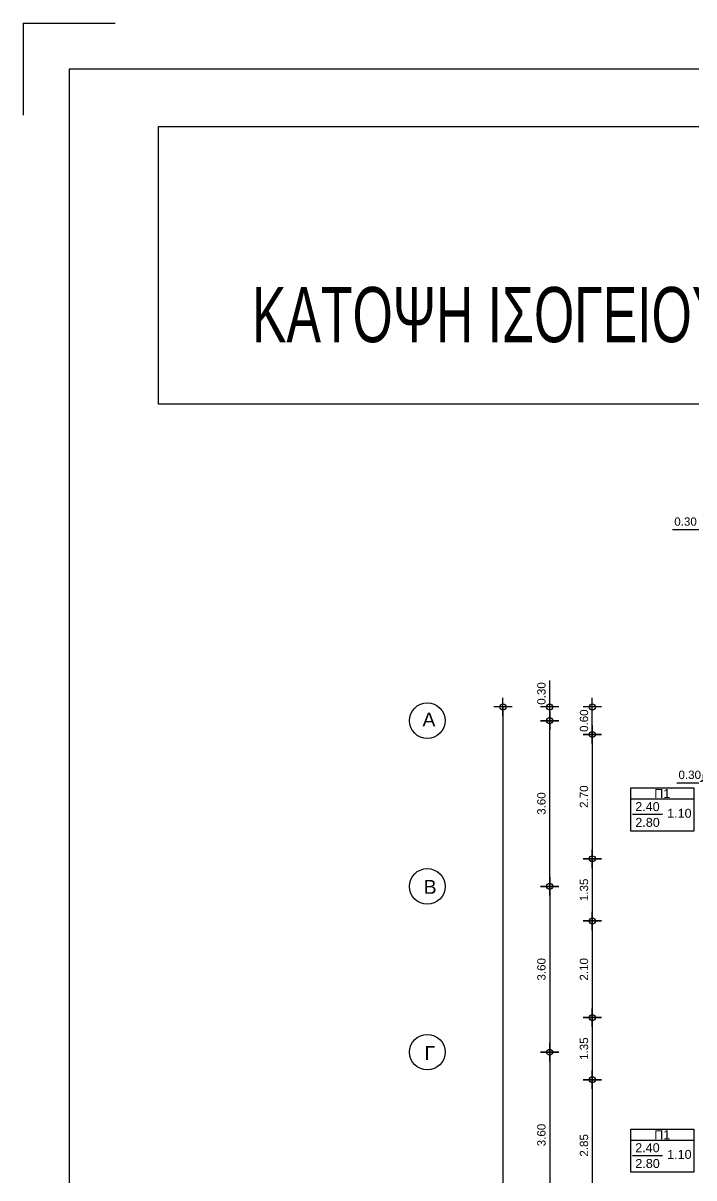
# Model space of a CAD drawing. Header units: metres. Extents: x -11 to 85, y -301 to 135.
# Drawn here: x 0 to 14.57, y -188.98 to -163.89 of the extents above; entities that cross this region are included whole.
import ezdxf

# ---------------------------------------------------------------- set-up
doc = ezdxf.new("R2010")
doc.units = ezdxf.units.M
doc.header["$LTSCALE"] = 0.036
doc.header["$PDMODE"] = 2
for name, color, linetype in [('arxitek isogeio', 252, 'Continuous'), ('BORDER', 5, 'Continuous'), ('DIMBLK', 252, 'Continuous'), ('LAYER-ON', 4, 'Continuous'), ('MARKS', 2, 'Continuous'), ('NOTES', 3, 'Continuous')]:
    doc.layers.add(name, color=color, linetype=linetype)
doc.styles.add('COMU-N', font='arial.ttf')
doc.styles.add('outu-c', font='ugoutl-s.shx', dxfattribs={"width": 0.7})
doc.styles.get("Standard").update_dxf_attribs({"font": 'arial.ttf'})
doc.dimstyles.new('CADWDOT', dxfattribs={"dimscale": 0.1, "dimtxt": 1.8, "dimasz": 0.08, "dimexe": 2, "dimexo": 0, "dimgap": 0.09, "dimtad": 0, "dimrnd": 0.001, "dimzin": 0, "dimdsep": 46, "dimtxsty": 'Standard', "dimblk1": 'ARTDIM', "dimblk2": 'ARTDIM', "dimsah": 1, "dimcen": 0.09, "dimdle": 0.05, "dimse1": 1, "dimse2": 1, "dimadec": 0, "dimazin": 0, "dimtfac": 1, "dimtmove": 0, "dimatfit": 3, "dimldrblk": 'ARTDIM', "dimfxl": 2, "dimtvp": 0.9999, "dimtolj": 1, "dimtzin": 0, "dimarcsym": 0})

# ---------------------------------------------------------------- blocks, each defined once
blk = doc.blocks.new('art103')
at = {"layer": 'BORDER'}
for p, q in [((20.75, 14.6), (0.25, 14.6)), ((0.25, 14.6), (0.25, 0.25))]:
    blk.add_line(p, q, dxfattribs=at)
at = {"layer": 'MARKS'}
for q in [(0, 14.35), (0.5, 14.85)]:
    blk.add_line((0, 14.85), q, dxfattribs=at)
blk = doc.blocks.new('ARTDIM')
at = {"layer": 'DIMBLK'}
for p, q in [((-24.9975, 0), (24.9975, 0)), ((0, -24.9975), (0, 24.9975))]:
    blk.add_line(p, q, dxfattribs=at)
blk.add_circle((0, 0), 8.25, dxfattribs=at)
blk = doc.blocks.new('*D1203')
at = {"layer": 'arxitek isogeio', "color": 0, "lineweight": -2}
for p, q in [((14.774, -174.903), (14.106, -174.903)), ((15.066, -174.903), (14.782, -174.903))]:
    blk.add_line(p, q, dxfattribs=at)
at = {"layer": 'Defpoints', "color": 0, "transparency": 16777216}
for p in [(14.774, -174.903), (15.074, -174.903), (14.774, -177.033)]:
    blk.add_point(p, dxfattribs=at)
at = {"layer": 'arxitek isogeio', "color": 0, "lineweight": -2, "xscale": 0.008, "yscale": 0.008, "zscale": 0.008, "rotation": 180}
blk.add_blockref('ARTDIM', (14.774, -174.903), dxfattribs=at)
at = {"layer": 'arxitek isogeio', "color": 0, "lineweight": -2, "xscale": 0.008, "yscale": 0.008, "zscale": 0.008}
blk.add_blockref('ARTDIM', (15.074, -174.903), dxfattribs=at)
at = {"layer": 'arxitek isogeio', "color": 0, "insert": (14.39, -174.723), "char_height": 0.18, "attachment_point": 5}
blk.add_mtext('\\A1;0.30', dxfattribs=at)
blk = doc.blocks.new('*D1220')
at = {"layer": 'arxitek isogeio', "color": 0, "lineweight": -2}
blk.add_line((10.423, -178.755), (10.423, -208.139), dxfattribs=at)
at = {"layer": 'Defpoints', "color": 0, "transparency": 16777216}
for p in [(13.537, -178.747), (10.423, -208.147), (13.537, -208.147)]:
    blk.add_point(p, dxfattribs=at)
at = {"layer": 'arxitek isogeio', "color": 0, "lineweight": -2, "xscale": 0.008, "yscale": 0.008, "zscale": 0.008}
for p, rotation in [((10.423, -178.747), 90), ((10.423, -208.147), 270)]:
    blk.add_blockref('ARTDIM', p, dxfattribs=dict(at, rotation=rotation))
at = {"layer": 'arxitek isogeio', "color": 0, "insert": (10.243, -193.447), "char_height": 0.18, "attachment_point": 5, "rotation": 90}
blk.add_mtext('\\A1;29.40', dxfattribs=at)
blk = doc.blocks.new('*D1221')
at = {"layer": 'arxitek isogeio', "color": 0, "lineweight": -2}
blk.add_line((11.44, -182.639), (11.44, -179.055), dxfattribs=at)
at = {"layer": 'Defpoints', "color": 0, "transparency": 16777216}
for p in [(7.93, -179.047), (11.44, -179.047), (7.93, -182.647)]:
    blk.add_point(p, dxfattribs=at)
at = {"layer": 'arxitek isogeio', "color": 0, "lineweight": -2, "xscale": 0.008, "yscale": 0.008, "zscale": 0.008}
for p, rotation in [((11.44, -179.047), 90), ((11.44, -182.647), 270)]:
    blk.add_blockref('ARTDIM', p, dxfattribs=dict(at, rotation=rotation))
at = {"layer": 'arxitek isogeio', "color": 0, "insert": (11.26, -180.847), "char_height": 0.18, "attachment_point": 5, "rotation": 90}
blk.add_mtext('\\A1;3.60', dxfattribs=at)
blk = doc.blocks.new('*D1222')
at = {"layer": 'arxitek isogeio', "color": 0, "lineweight": -2}
for p, q in [((11.44, -178.747), (11.44, -178.172)), ((11.44, -179.039), (11.44, -178.755))]:
    blk.add_line(p, q, dxfattribs=at)
at = {"layer": 'Defpoints', "color": 0, "transparency": 16777216}
for p in [(11.44, -178.747), (13.537, -178.747), (13.537, -179.047)]:
    blk.add_point(p, dxfattribs=at)
at = {"layer": 'arxitek isogeio', "color": 0, "lineweight": -2, "xscale": 0.008, "yscale": 0.008, "zscale": 0.008}
for p, rotation in [((11.44, -178.747), 90), ((11.44, -179.047), 270)]:
    blk.add_blockref('ARTDIM', p, dxfattribs=dict(at, rotation=rotation))
at = {"layer": 'arxitek isogeio', "color": 0, "insert": (11.26, -178.456), "char_height": 0.18, "attachment_point": 5, "rotation": 90}
blk.add_mtext('\\A1;0.30', dxfattribs=at)
blk = doc.blocks.new('*D1223')
at = {"layer": 'arxitek isogeio', "color": 0, "lineweight": -2}
blk.add_line((11.44, -182.655), (11.44, -186.239), dxfattribs=at)
at = {"layer": 'Defpoints', "color": 0, "transparency": 16777216}
for p in [(7.93, -182.647), (7.93, -186.247), (11.44, -186.247)]:
    blk.add_point(p, dxfattribs=at)
at = {"layer": 'arxitek isogeio', "color": 0, "lineweight": -2, "xscale": 0.008, "yscale": 0.008, "zscale": 0.008}
for p, rotation in [((11.44, -182.647), 90), ((11.44, -186.247), 270)]:
    blk.add_blockref('ARTDIM', p, dxfattribs=dict(at, rotation=rotation))
at = {"layer": 'arxitek isogeio', "color": 0, "insert": (11.26, -184.447), "char_height": 0.18, "attachment_point": 5, "rotation": 90}
blk.add_mtext('\\A1;3.60', dxfattribs=at)
blk = doc.blocks.new('*D1224')
at = {"layer": 'arxitek isogeio', "color": 0, "lineweight": -2}
blk.add_line((11.44, -186.255), (11.44, -189.839), dxfattribs=at)
at = {"layer": 'Defpoints', "color": 0, "transparency": 16777216}
for p in [(7.93, -186.247), (7.93, -189.847), (11.44, -189.847)]:
    blk.add_point(p, dxfattribs=at)
at = {"layer": 'arxitek isogeio', "color": 0, "lineweight": -2, "xscale": 0.008, "yscale": 0.008, "zscale": 0.008}
for p, rotation in [((11.44, -186.247), 90), ((11.44, -189.847), 270)]:
    blk.add_blockref('ARTDIM', p, dxfattribs=dict(at, rotation=rotation))
at = {"layer": 'arxitek isogeio', "color": 0, "insert": (11.26, -188.047), "char_height": 0.18, "attachment_point": 5, "rotation": 90}
blk.add_mtext('\\A1;3.60', dxfattribs=at)
blk = doc.blocks.new('*D1231')
at = {"layer": 'arxitek isogeio', "color": 0, "lineweight": -2}
blk.add_line((12.365, -179.339), (12.365, -178.755), dxfattribs=at)
at = {"layer": 'Defpoints', "color": 0, "transparency": 16777216}
for p in [(12.365, -178.747), (13.828, -178.747), (13.828, -179.347)]:
    blk.add_point(p, dxfattribs=at)
at = {"layer": 'arxitek isogeio', "color": 0, "lineweight": -2, "xscale": 0.008, "yscale": 0.008, "zscale": 0.008}
for p, rotation in [((12.365, -178.747), 90), ((12.365, -179.347), 270)]:
    blk.add_blockref('ARTDIM', p, dxfattribs=dict(at, rotation=rotation))
at = {"layer": 'arxitek isogeio', "color": 0, "insert": (12.185, -179.047), "char_height": 0.18, "attachment_point": 5, "rotation": 90}
blk.add_mtext('\\A1;0.60', dxfattribs=at)
blk = doc.blocks.new('*D1232')
at = {"layer": 'arxitek isogeio', "color": 0, "lineweight": -2}
blk.add_line((12.365, -179.355), (12.365, -182.039), dxfattribs=at)
at = {"layer": 'Defpoints', "color": 0, "transparency": 16777216}
for p in [(13.828, -179.347), (12.365, -182.047), (13.828, -182.047)]:
    blk.add_point(p, dxfattribs=at)
at = {"layer": 'arxitek isogeio', "color": 0, "lineweight": -2, "xscale": 0.008, "yscale": 0.008, "zscale": 0.008}
for p, rotation in [((12.365, -179.347), 90), ((12.365, -182.047), 270)]:
    blk.add_blockref('ARTDIM', p, dxfattribs=dict(at, rotation=rotation))
at = {"layer": 'arxitek isogeio', "color": 0, "insert": (12.185, -180.697), "char_height": 0.18, "attachment_point": 5, "rotation": 90}
blk.add_mtext('\\A1;2.70', dxfattribs=at)
blk = doc.blocks.new('*D1233')
at = {"layer": 'arxitek isogeio', "color": 0, "lineweight": -2}
blk.add_line((12.365, -182.055), (12.365, -183.389), dxfattribs=at)
at = {"layer": 'Defpoints', "color": 0, "transparency": 16777216}
for p in [(13.828, -182.047), (12.365, -183.397), (13.828, -183.397)]:
    blk.add_point(p, dxfattribs=at)
at = {"layer": 'arxitek isogeio', "color": 0, "lineweight": -2, "xscale": 0.008, "yscale": 0.008, "zscale": 0.008}
for p, rotation in [((12.365, -182.047), 90), ((12.365, -183.397), 270)]:
    blk.add_blockref('ARTDIM', p, dxfattribs=dict(at, rotation=rotation))
at = {"layer": 'arxitek isogeio', "color": 0, "insert": (12.185, -182.722), "char_height": 0.18, "attachment_point": 5, "rotation": 90}
blk.add_mtext('\\A1;1.35', dxfattribs=at)
blk = doc.blocks.new('*D1234')
at = {"layer": 'arxitek isogeio', "color": 0, "lineweight": -2}
blk.add_line((12.365, -183.405), (12.365, -185.489), dxfattribs=at)
at = {"layer": 'Defpoints', "color": 0, "transparency": 16777216}
for p in [(13.828, -183.397), (12.365, -185.497), (13.828, -185.497)]:
    blk.add_point(p, dxfattribs=at)
at = {"layer": 'arxitek isogeio', "color": 0, "lineweight": -2, "xscale": 0.008, "yscale": 0.008, "zscale": 0.008}
for p, rotation in [((12.365, -183.397), 90), ((12.365, -185.497), 270)]:
    blk.add_blockref('ARTDIM', p, dxfattribs=dict(at, rotation=rotation))
at = {"layer": 'arxitek isogeio', "color": 0, "insert": (12.185, -184.447), "char_height": 0.18, "attachment_point": 5, "rotation": 90}
blk.add_mtext('\\A1;2.10', dxfattribs=at)
blk = doc.blocks.new('*D1235')
at = {"layer": 'arxitek isogeio', "color": 0, "lineweight": -2}
blk.add_line((12.365, -185.505), (12.365, -186.839), dxfattribs=at)
at = {"layer": 'Defpoints', "color": 0, "transparency": 16777216}
for p in [(13.828, -185.497), (12.365, -186.847), (13.828, -186.847)]:
    blk.add_point(p, dxfattribs=at)
at = {"layer": 'arxitek isogeio', "color": 0, "lineweight": -2, "xscale": 0.008, "yscale": 0.008, "zscale": 0.008}
for p, rotation in [((12.365, -185.497), 90), ((12.365, -186.847), 270)]:
    blk.add_blockref('ARTDIM', p, dxfattribs=dict(at, rotation=rotation))
at = {"layer": 'arxitek isogeio', "color": 0, "insert": (12.185, -186.172), "char_height": 0.18, "attachment_point": 5, "rotation": 90}
blk.add_mtext('\\A1;1.35', dxfattribs=at)
blk = doc.blocks.new('*D1236')
at = {"layer": 'arxitek isogeio', "color": 0, "lineweight": -2}
blk.add_line((12.365, -186.855), (12.365, -189.689), dxfattribs=at)
at = {"layer": 'Defpoints', "color": 0, "transparency": 16777216}
for p in [(13.828, -186.847), (12.365, -189.697), (13.828, -189.697)]:
    blk.add_point(p, dxfattribs=at)
at = {"layer": 'arxitek isogeio', "color": 0, "lineweight": -2, "xscale": 0.008, "yscale": 0.008, "zscale": 0.008}
for p, rotation in [((12.365, -186.847), 90), ((12.365, -189.697), 270)]:
    blk.add_blockref('ARTDIM', p, dxfattribs=dict(at, rotation=rotation))
at = {"layer": 'arxitek isogeio', "color": 0, "insert": (12.185, -188.272), "char_height": 0.18, "attachment_point": 5, "rotation": 90}
blk.add_mtext('\\A1;2.85', dxfattribs=at)
blk = doc.blocks.new('*D1303')
at = {"layer": 'arxitek isogeio', "color": 0, "lineweight": -2}
for p, q in [((14.774, -180.404), (14.199, -180.404)), ((15.066, -180.404), (14.782, -180.404))]:
    blk.add_line(p, q, dxfattribs=at)
at = {"layer": 'Defpoints', "color": 0, "transparency": 16777216}
for p in [(14.774, -179.677), (15.074, -179.677), (14.774, -180.404)]:
    blk.add_point(p, dxfattribs=at)
at = {"layer": 'arxitek isogeio', "color": 0, "lineweight": -2, "xscale": 0.008, "yscale": 0.008, "zscale": 0.008, "rotation": 180}
blk.add_blockref('ARTDIM', (14.774, -180.404), dxfattribs=at)
at = {"layer": 'arxitek isogeio', "color": 0, "lineweight": -2, "xscale": 0.008, "yscale": 0.008, "zscale": 0.008}
blk.add_blockref('ARTDIM', (15.074, -180.404), dxfattribs=at)
at = {"layer": 'arxitek isogeio', "color": 0, "insert": (14.482, -180.224), "char_height": 0.18, "attachment_point": 5}
blk.add_mtext('\\A1;0.30', dxfattribs=at)

msp = doc.modelspace()

# ---------------------------------------------------------------- linework, layer by layer
at = {"layer": 'arxitek isogeio'}
for p, q in [((13.202, -181.447), (13.202, -180.509)), ((13.202, -180.509), (14.57, -180.509)), ((14.57, -180.509), (14.57, -181.447)), ((14.57, -180.755), (13.202, -180.755)), ((13.241, -181.08), (13.887, -181.08)), ((14.57, -181.447), (13.202, -181.447)), ((13.202, -188.857), (13.202, -187.919)), ((13.202, -187.919), (14.57, -187.919)), ((14.57, -187.919), (14.57, -188.857)), ((14.57, -188.165), (13.202, -188.165)), ((13.241, -188.49), (13.887, -188.49)), ((14.57, -188.857), (13.202, -188.857))]:
    msp.add_line(p, q, dxfattribs=at)
for centre in [(8.78, -179.047), (8.78, -182.647), (8.78, -186.247)]:
    msp.add_circle(centre, 0.387, dxfattribs=at)
at = {"layer": 'NOTES', "color": 2}
msp.add_lwpolyline([(2.941, -166.142), (19.177, -166.142), (19.177, -172.169), (2.941, -172.169)], close=True, dxfattribs=at)

# ---------------------------------------------------------------- block references
at = {"layer": 'LAYER-ON', "xscale": 4, "yscale": 4, "zscale": 4}
msp.add_blockref('art103', (0, -223.294), dxfattribs=at)

# ---------------------------------------------------------------- texts
at = {"layer": 'arxitek isogeio', "style": 'COMU-N'}
for s, height, p in [('Α', 0.3, (8.676, -179.171)), ('Π1', 0.195, (13.71, -180.727)), ('2.40', 0.195, (13.298, -181.01)), ('1.10', 0.195, (13.991, -181.156)), ('2.80', 0.195, (13.3, -181.353)), ('Β', 0.3, (8.703, -182.807)), ('Γ', 0.3, (8.721, -186.414)), ('Π1', 0.195, (13.71, -188.137)), ('2.40', 0.195, (13.298, -188.42)), ('1.10', 0.195, (13.991, -188.566)), ('2.80', 0.195, (13.3, -188.763))]:
    msp.add_text(s, height=height, dxfattribs=at).set_placement(p)
at = {"layer": 'NOTES', "color": 2, "style": 'outu-c', "width": 0.7}
msp.add_text('ΚΑΤΟΨΗ IΣΟΓΕΙΟΥ', height=1.2, dxfattribs=at).set_placement((4.972, -170.826))

# ---------------------------------------------------------------- dimensions: what is measured, and where the dimension line sits
at = {"layer": 'arxitek isogeio'}
dim = msp.add_linear_dim(base=(14.774, -174.903), p1=(15.074, -174.903), p2=(14.774, -177.033), dimstyle='CADWDOT', dxfattribs=at)
dim.commit()
dim.dimension.update_dxf_attribs({"geometry": '*D1203', "text_midpoint": (14.39, -174.903), "dimtype": 160})
for base, p1, p2, picture, middle in [((11.44, -178.747), (13.537, -179.047), (13.537, -178.747), '*D1222', (11.26, -178.456)), ((10.423, -208.147), (13.537, -178.747), (13.537, -208.147), '*D1220', (10.243, -193.447)), ((12.365, -178.747), (13.828, -179.347), (13.828, -178.747), '*D1231', (12.185, -179.047)), ((11.44, -179.047), (7.93, -182.647), (7.93, -179.047), '*D1221', (11.26, -180.847)), ((12.365, -182.047), (13.828, -179.347), (13.828, -182.047), '*D1232', (12.185, -180.697)), ((12.365, -183.397), (13.828, -182.047), (13.828, -183.397), '*D1233', (12.185, -182.722)), ((11.44, -186.247), (7.93, -182.647), (7.93, -186.247), '*D1223', (11.26, -184.447)), ((12.365, -185.497), (13.828, -183.397), (13.828, -185.497), '*D1234', (12.185, -184.447)), ((12.365, -186.847), (13.828, -185.497), (13.828, -186.847), '*D1235', (12.185, -186.172)), ((11.44, -189.847), (7.93, -186.247), (7.93, -189.847), '*D1224', (11.26, -188.047)), ((12.365, -189.697), (13.828, -186.847), (13.828, -189.697), '*D1236', (12.185, -188.272))]:
    dim = msp.add_linear_dim(base=base, p1=p1, p2=p2, angle=90, dimstyle='CADWDOT', dxfattribs=at)
    dim.commit()
    dim.dimension.update_dxf_attribs({"geometry": picture, "text_midpoint": middle})
dim = msp.add_linear_dim(base=(14.774, -180.404), p1=(15.074, -179.677), p2=(14.774, -179.677), dimstyle='CADWDOT', dxfattribs=at)
dim.commit()
dim.dimension.update_dxf_attribs({"geometry": '*D1303', "text_midpoint": (14.482, -180.224)})

doc.saveas('drawing.dxf')
